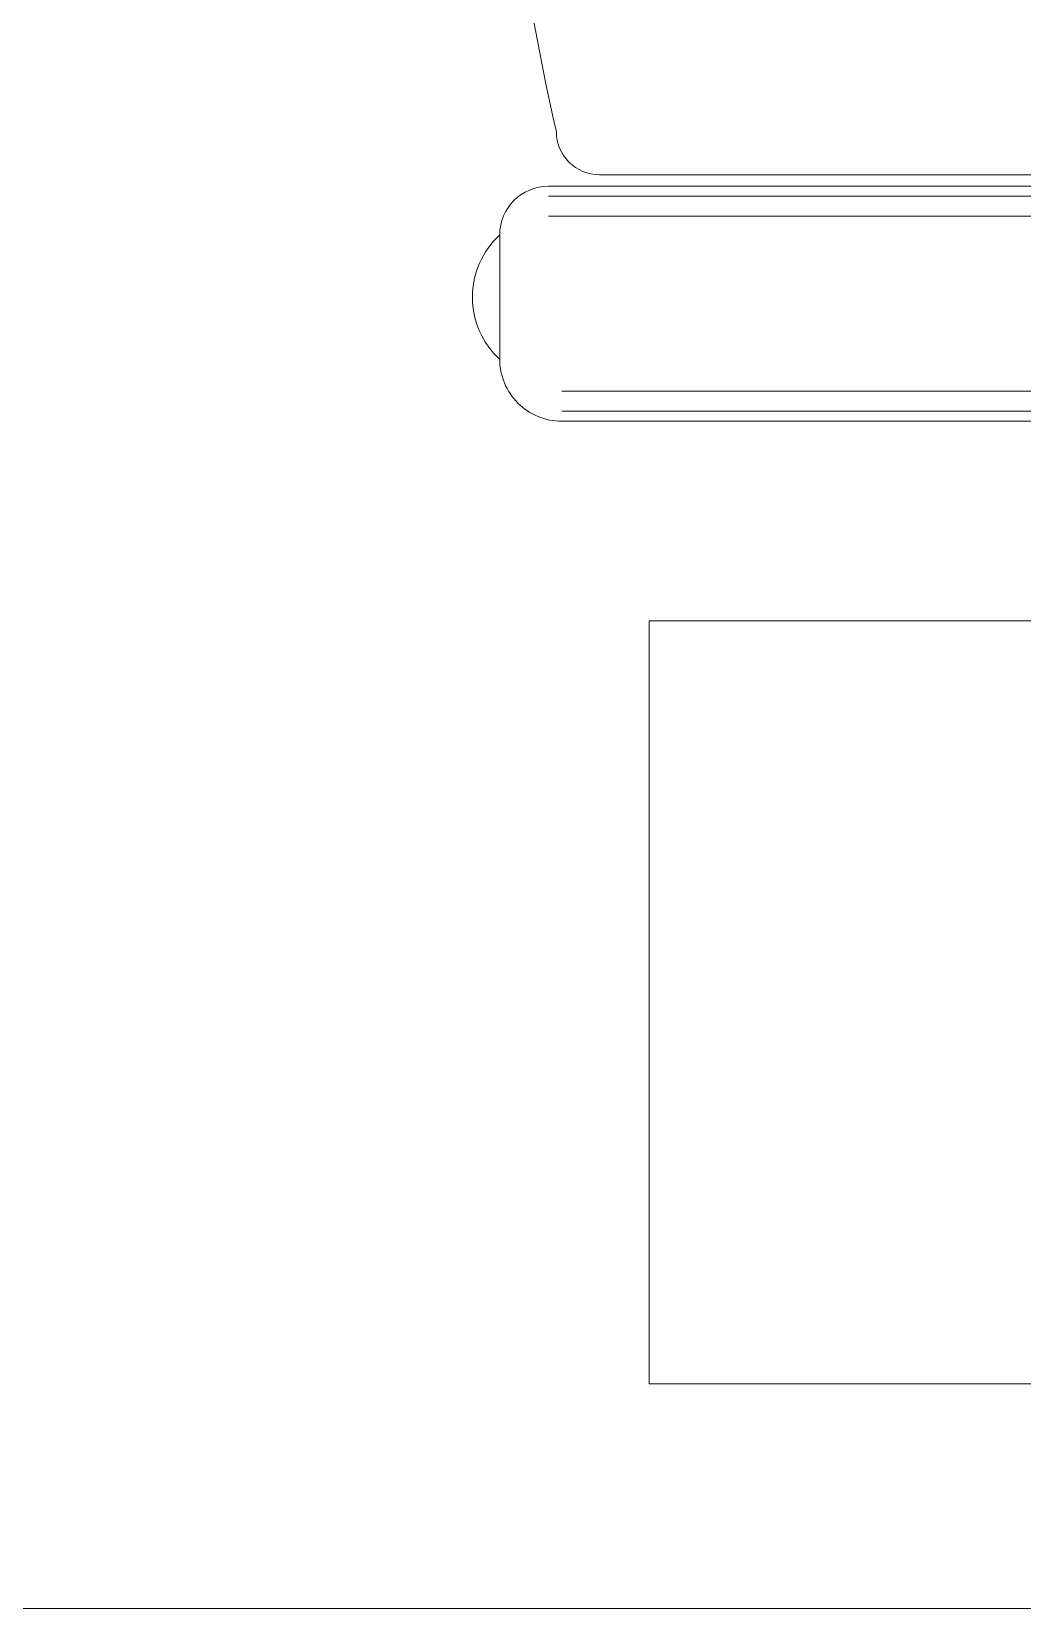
# Model space of a CAD drawing. Header units: inches. Extents: x -12418 to 57169, y -29325 to 19878.
# Drawn here: x 12980 to 13564, y -8477 to -7547 of the extents above; entities that cross this region are included whole.
import ezdxf

# ---------------------------------------------------------------- set-up
doc = ezdxf.new("R2010")
doc.units = ezdxf.units.IN
doc.header["$LTSCALE"] = 25
doc.header["$MEASUREMENT"] = 0
doc.linetypes.add('DASHDOT', pattern=[25.4, 12.7, -6.35, 0, -6.35])
for name, color, linetype, lineweight in [('00-Ground Floor$0$LOADING', 253, 'Continuous', 5), ('00-Ground Floor$0$Walls', 251, 'Continuous', 5), ('E-LITE-CLNG-CNDT', 6, 'DASHDOT', 35)]:
    doc.layers.add(name, color=color, linetype=linetype, lineweight=lineweight)

# ---------------------------------------------------------------- blocks, each defined once
blk = doc.blocks.new('00-Ground Floor$0$GF21008-P')
at = {"layer": '00-Ground Floor$0$LOADING'}
for p, q in [((0.67107, -0.77123), (0.67107, -0.21699)), ((0.67698, -0.77123), (0.67698, -0.21699)), ((0.6888, -0.77123), (0.6888, -0.21699)), ((0.79197, -0.76339), (0.79197, -0.21699)), ((0.80379, -0.76339), (0.80379, -0.21699)), ((0.8097, -0.76339), (0.8097, -0.21699)), ((0.66431, -0.74126), (0.66431, -0.23119)), ((0.69984, -0.8), (0.77309, -0.8))]:
    blk.add_line(p, q, dxfattribs=at)
for centre, radius, start, end in [((0.63897, -0.74126), 0.02534, 270, 0), ((0.3447, 0.51055), 1.31061, 257.02456, 282.97544), ((0.69984, -0.77123), 0.02877, 180, 270), ((0.77309, -0.76339), 0.03661, 270, 0), ((0.73653, -0.7662), 0.04989, 222.64618, 317.35382)]:
    blk.add_arc(centre, radius, start, end, dxfattribs=at)
blk = doc.blocks.new('00-Ground Floor')
at = {"layer": '00-Ground Floor$0$LOADING'}
blk.add_lwpolyline([(13793.88, -8345.02), (13343.88, -8345.02), (13343.88, -7895.02), (13793.88, -7895.02)], close=True, dxfattribs=at)
at = {"layer": '00-Ground Floor$0$Walls'}
blk.add_line((10497.93, -8477.43, 0), (14097.93, -8477.43, 0), dxfattribs=at)
at = {"layer": '00-Ground Floor$0$LOADING', "xscale": 1000, "yscale": 1000, "zscale": 1000, "rotation": 269.9999999999998}
blk.add_blockref('00-Ground Floor$0$GF21008-P', (14055.88, -6967.56), dxfattribs=at)

msp = doc.modelspace()

# ---------------------------------------------------------------- block references
at = {"layer": 'E-LITE-CLNG-CNDT'}
msp.add_blockref('00-Ground Floor', (0, 0), dxfattribs=at)

doc.saveas('drawing.dxf')
